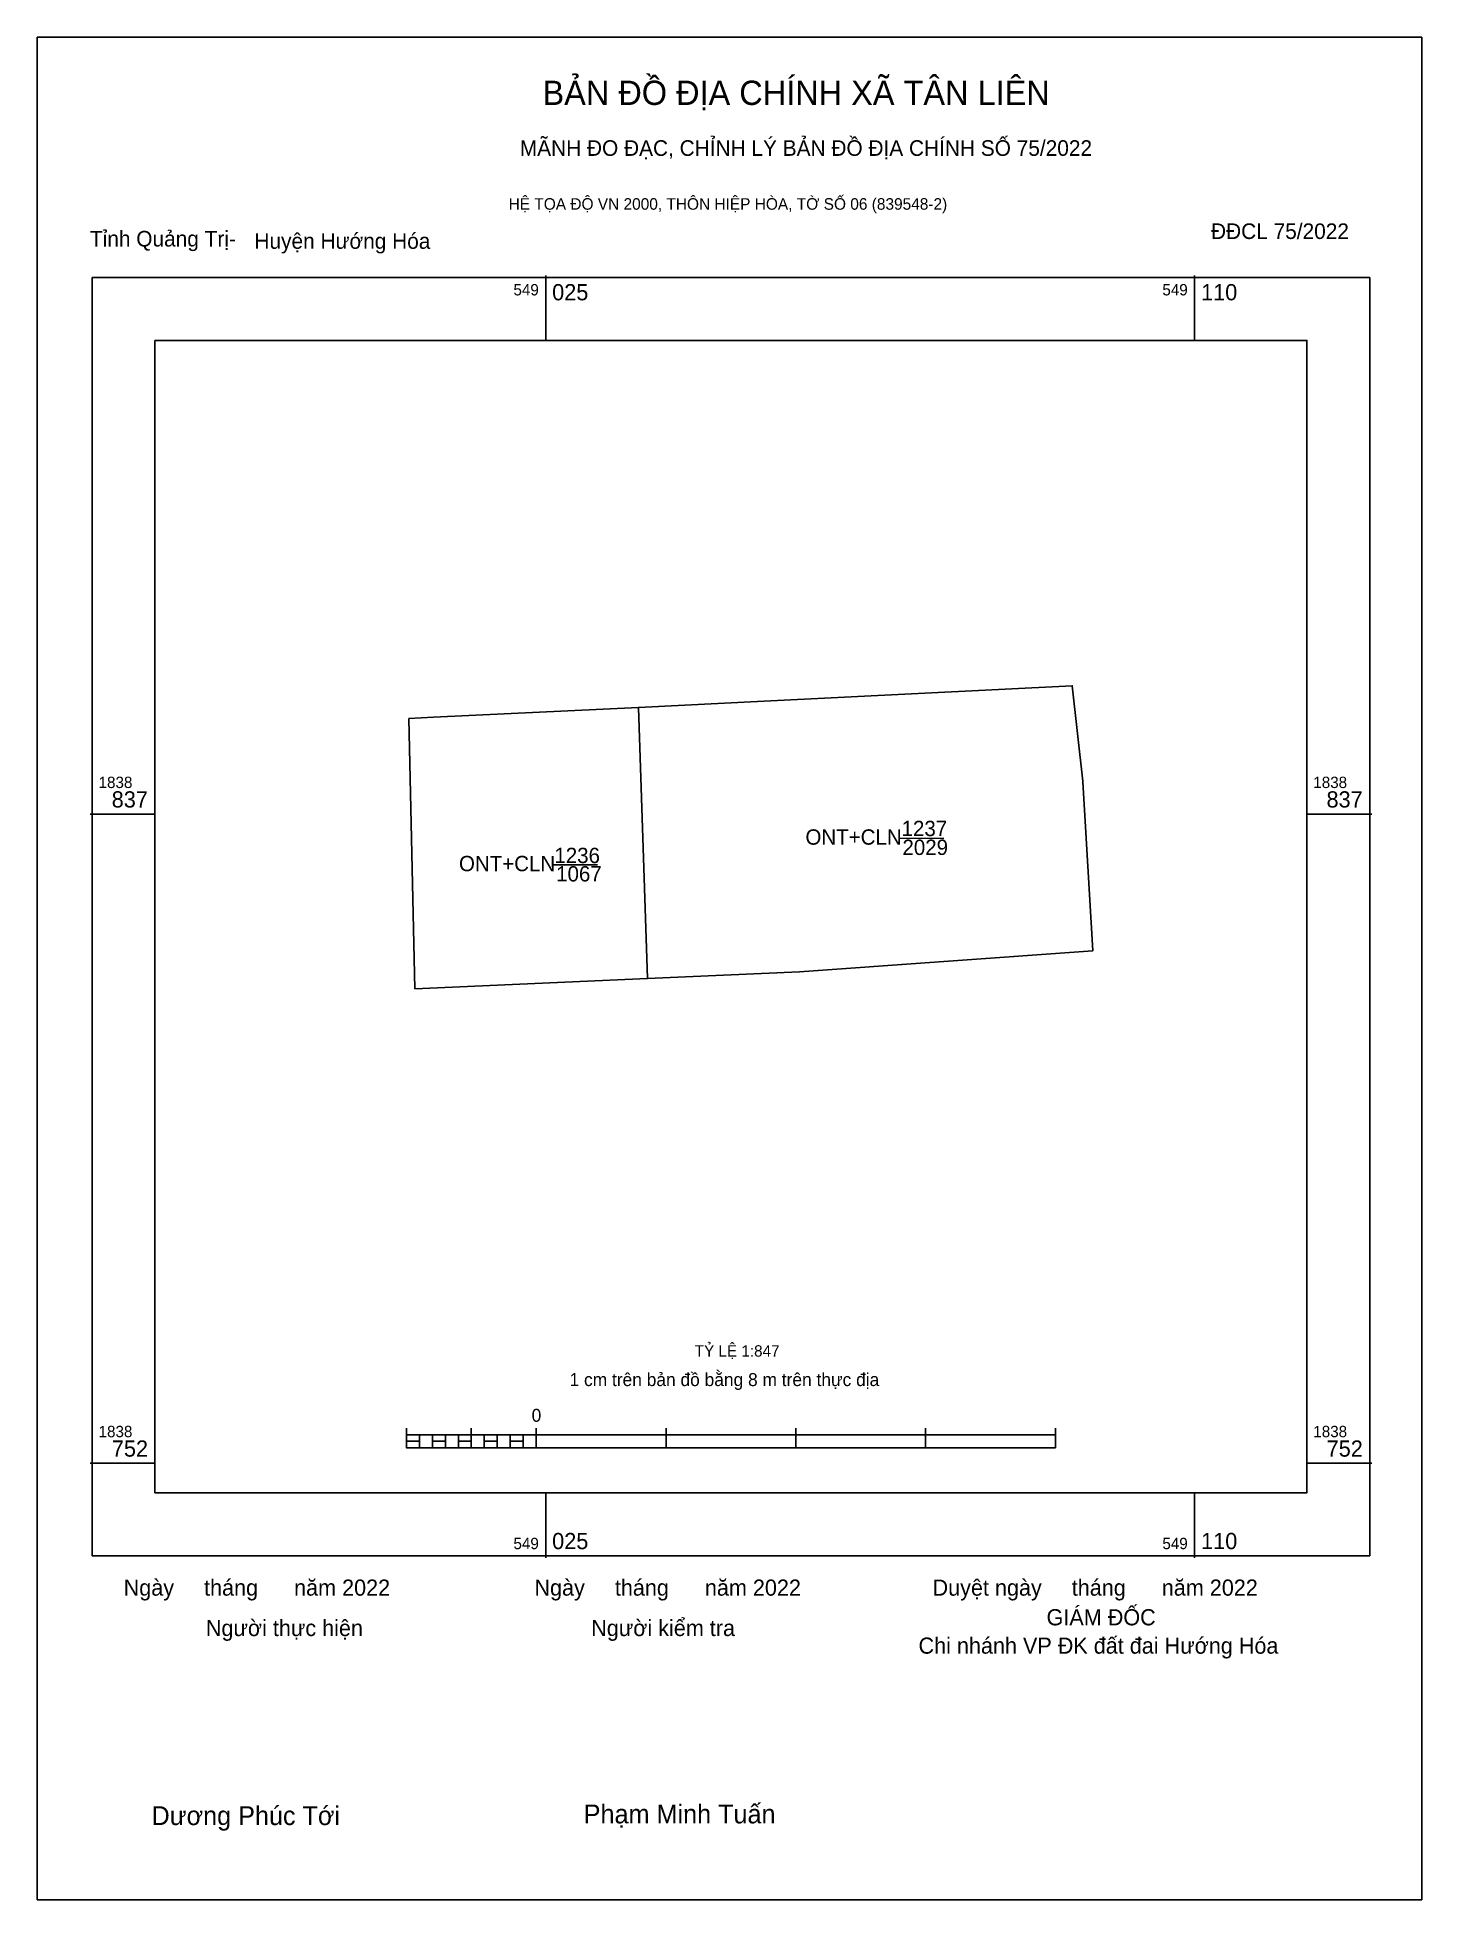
# Model space of a CAD drawing. Extents: x 548945 to 549126, y 1838695 to 1838938.
import ezdxf

# ---------------------------------------------------------------- set-up
doc = ezdxf.new("R2010")
doc.units = 0
for name, color, linetype in [('Level 1', 7, 'Continuous'), ('Level 10', 7, 'Continuous'), ('Level 15', 7, 'Continuous'), ('Level 6', 7, 'Continuous'), ('Level 62', 7, 'Continuous'), ('Level 63', 7, 'Continuous'), ('Level 9', 7, 'Continuous')]:
    doc.layers.add(name, color=color, linetype=linetype)

msp = doc.modelspace()

# ---------------------------------------------------------------- linework, layer by layer
at = {"layer": 'Level 10'}
for p, q in [((548993.78, 1838849.46), (548997.01, 1838849.62)), ((548994.57, 1838814.18), (548993.78, 1838849.46)), ((548997.01, 1838849.62), (549023.74, 1838850.91)), ((548994.57, 1838814.18), (549024.94, 1838815.54))]:
    msp.add_line(p, q, dxfattribs=at)
msp.add_lwpolyline([(549024.94, 1838815.54), (549023.74, 1838850.91), (549040.16, 1838851.71), (549080.37, 1838853.73), (549081.74, 1838841.29), (549081.75, 1838841.18), (549083.03, 1838819.15), (549044.75, 1838816.43)], close=True, dxfattribs=at)
at = {"layer": 'Level 15'}
msp.add_lwpolyline([(548945.27, 1838938.35), (549125.98, 1838938.35), (549125.98, 1838695.34), (548945.27, 1838695.34)], close=True, dxfattribs=at)
at = {"layer": 'Level 62'}
msp.add_lwpolyline([(548960.63, 1838898.79), (549110.99, 1838898.79), (549110.99, 1838748.44), (548960.63, 1838748.44)], close=True, dxfattribs=at)
at = {"layer": 'Level 63'}
for p, q in [((549011.64, 1838907.26), (549011.64, 1838898.79)), ((549096.34, 1838907.26), (549096.34, 1838898.79)), ((548952.16, 1838837), (548960.63, 1838837)), ((549110.99, 1838837), (549119.46, 1838837)), ((549057.69, 1838833.83), (549063.6, 1838833.81)), ((549012.47, 1838830.37), (549018.38, 1838830.35)), ((548993.46, 1838756.85), (548993.46, 1838754.31)), ((548993.46, 1838756.01), (549078.16, 1838756.01)), ((548995.15, 1838756.01), (548995.15, 1838754.31)), ((548996.85, 1838756.01), (548996.85, 1838754.31)), ((548998.54, 1838756.01), (548998.54, 1838754.31)), ((549000.24, 1838756.01), (549000.24, 1838754.31)), ((549001.93, 1838756.85), (549001.93, 1838754.31)), ((549001.93, 1838756.01), (549001.93, 1838754.31)), ((549003.62, 1838756.01), (549003.62, 1838754.31)), ((549005.32, 1838756.01), (549005.32, 1838754.31)), ((549007.01, 1838756.01), (549007.01, 1838754.31)), ((549008.71, 1838756.01), (549008.71, 1838754.31)), ((549010.4, 1838756.85), (549010.4, 1838754.31)), ((549010.4, 1838756.01), (549010.4, 1838754.31)), ((549027.34, 1838756.85), (549027.34, 1838754.31)), ((549044.28, 1838756.85), (549044.28, 1838754.31)), ((549061.22, 1838756.85), (549061.22, 1838754.31)), ((549078.16, 1838756.85), (549078.16, 1838754.31)), ((548952.16, 1838752.3), (548960.63, 1838752.3)), ((548993.46, 1838754.31), (549078.16, 1838754.31)), ((549110.99, 1838752.3), (549119.46, 1838752.3)), ((549011.64, 1838748.44), (549011.64, 1838739.97)), ((549096.34, 1838748.44), (549096.34, 1838739.97))]:
    msp.add_line(p, q, dxfattribs=at)
for points in [[(548952.43, 1838907), (549119.19, 1838907), (549119.19, 1838740.23), (548952.43, 1838740.23)], [(548993.46, 1838755.16), (548995.15, 1838755.16), (548995.15, 1838754.31), (548993.46, 1838754.31)], [(548993.46, 1838755.16), (548995.15, 1838755.16), (548995.15, 1838754.31), (548993.46, 1838754.31)], [(548996.85, 1838755.16), (548998.54, 1838755.16), (548998.54, 1838754.31), (548996.85, 1838754.31)], [(549000.24, 1838755.16), (549001.93, 1838755.16), (549001.93, 1838754.31), (549000.24, 1838754.31)], [(549003.62, 1838755.16), (549005.32, 1838755.16), (549005.32, 1838754.31), (549003.62, 1838754.31)], [(549007.01, 1838755.16), (549008.71, 1838755.16), (549008.71, 1838754.31), (549007.01, 1838754.31)]]:
    msp.add_lwpolyline(points, close=True, dxfattribs=at)

# ---------------------------------------------------------------- texts
at = {"layer": 'Level 1'}
for s, p in [('ONT+CLN', (549045.54, 1838833)), ('1237', (549058.09, 1838834.12)), ('1236', (549012.77, 1838830.6)), ('2029', (549058.2, 1838831.66)), ('ONT+CLN', (549000.32, 1838829.54)), ('1067', (549013, 1838828.2))]:
    msp.add_text(s, height=2, dxfattribs=at).set_placement(p)
at = {"layer": 'Level 6'}
msp.add_text('TỶ LỆ 1:847', height=1.489, dxfattribs=at).set_placement((549031.09, 1838766.2))
at = {"layer": 'Level 63'}
for s, height, p in [('BẢN ĐỒ ĐỊA CHÍNH XÃ TÂN LIÊN', 3.1709, (549011.22, 1838929.52)), ('MÃNH ĐO ĐẠC, CHỈNH LÝ BẢN ĐỒ ĐỊA CHÍNH SỐ 75/2022', 2.0347, (549008.26, 1838922.88)), ('HỆ TỌA ĐỘ VN 2000, THÔN HIỆP HÒA, TỜ SỐ 06 (839548-2)', 1.5062, (549006.8, 1838915.85)), ('549', 1.482, (549007.43, 1838904.67)), ('025', 2.118, (549012.48, 1838904.03)), ('549', 1.482, (549092.13, 1838904.67)), ('110', 2.118, (549097.18, 1838904.03)), ('1838', 1.482, (548953.28, 1838840.39)), ('837', 2.118, (548954.99, 1838837.85)), ('1838', 1.482, (549111.83, 1838840.39)), ('837', 2.118, (549113.55, 1838837.85)), ('1 cm trên bản đồ bằng 8 m trên thực địa', 1.694, (549014.75, 1838762.36)), ('1838', 1.482, (548953.28, 1838755.69)), ('0', 1.69, (549009.8, 1838757.7)), ('1838', 1.482, (549111.83, 1838755.69)), ('752', 2.118, (548955.01, 1838753.15)), ('752', 2.118, (549113.57, 1838753.15)), ('549', 1.482, (549007.43, 1838741.08)), ('025', 2.118, (549012.48, 1838741.08)), ('549', 1.482, (549092.13, 1838741.08)), ('110', 2.118, (549097.18, 1838741.08)), ('Ngày     tháng      năm 2022', 2.1076, (548956.55, 1838735.01)), ('Ngày     tháng      năm 2022', 2.1076, (549010.17, 1838735.01)), ('Duyệt ngày     tháng      năm 2022', 2.1076, (549062.13, 1838735.01)), ('GIÁM ĐỐC', 2.108, (549077.01, 1838731.14)), ('Người thực hiện', 2.1076, (548967.28, 1838729.74)), ('Người kiểm tra', 2.1076, (549017.58, 1838729.74)), ('Chi nhánh VP ĐK đất đai Hướng Hóa', 2.1076, (549060.3, 1838727.44)), ('Dương Phúc Tới', 2.4583, (548960.19, 1838705.08)), ('Phạm Minh Tuấn', 2.4583, (549016.6, 1838705.3))]:
    msp.add_text(s, height=height, dxfattribs=at).set_placement(p)
at = {"layer": 'Level 9'}
for s, p in [('Tỉnh Quảng Trị-', (548952.15, 1838911.05)), ('Huyện Hướng Hóa', (548973.62, 1838910.75)), ('ĐĐCL 75/2022', (549098.48, 1838912.03))]:
    msp.add_text(s, height=2.0347, dxfattribs=at).set_placement(p)

doc.saveas('drawing.dxf')
